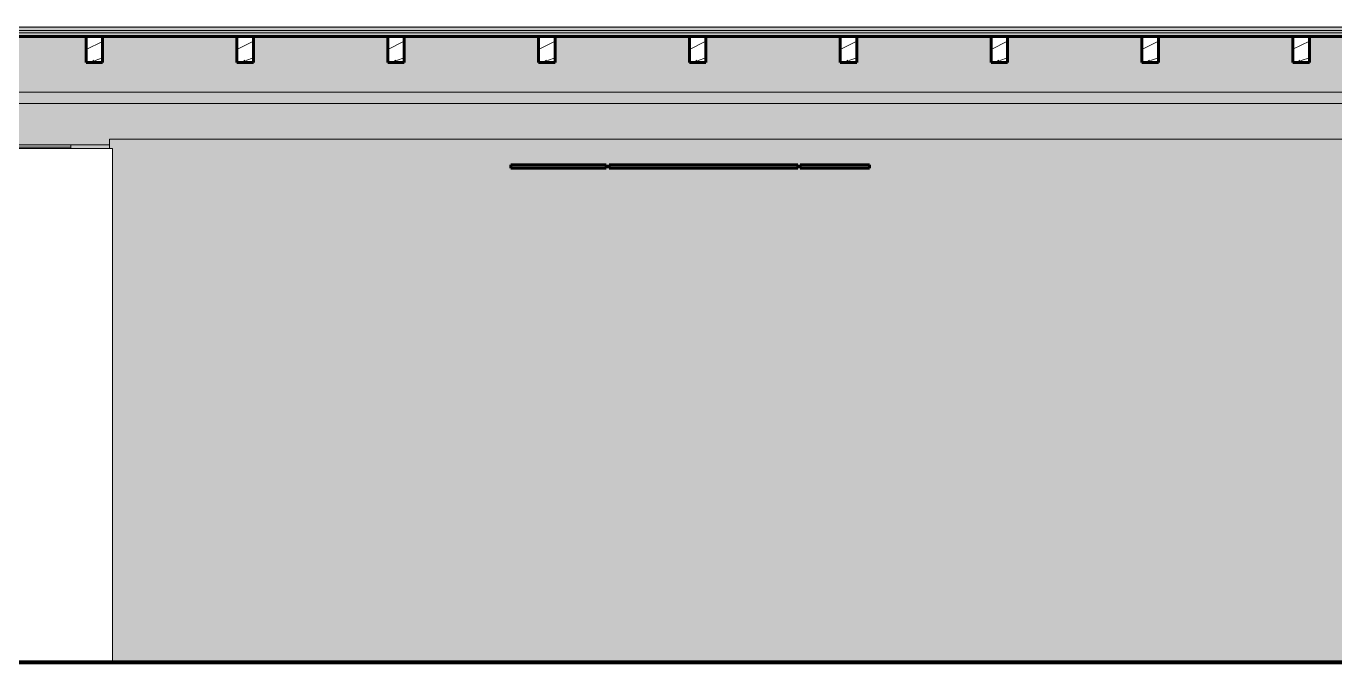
# Model space of a CAD drawing. Header units: inches. Extents: x -3510 to 2128, y -38 to 218.
# Drawn here: x 1108.1 to 1385.7, y 0 to 135.2 of the extents above; entities that cross this region are included whole.
import ezdxf

# ---------------------------------------------------------------- set-up
doc = ezdxf.new("R2010")
doc.units = ezdxf.units.IN
doc.header["$MEASUREMENT"] = 0
doc.linetypes.add('Grid Line 1_2_', pattern=[0.875, 0.5, -0.125, 0.125, -0.125])
for name, color, linetype, lineweight in [('0-2', 7, 'Continuous', 18), ('0-3', 50, 'Continuous', 9), ('0-4', 10, 'Continuous', 5), ('A-CLNG', 13, 'Continuous', 18), ('A-CLNG-5', 13, 'Continuous', 60), ('A-FLOR-1', 31, 'Continuous', 5), ('A-FLOR-2', 8, 'Continuous', 5), ('A-FLOR-3', 7, 'Continuous', 18), ('A-FLOR-4', 250, 'Continuous', 60), ('A-FLOR-LEVL-1', 51, 'Grid Line 1_2_', 9), ('A-FLOR-MCUT-1', 7, 'Continuous', 18), ('A-FLOR-PATT-2', 253, 'Continuous', 9), ('A-FLOR-PATT-3', 50, 'Continuous', 9), ('A-WALL-1', 8, 'Continuous', 5), ('A-WALL-2', 7, 'Continuous', 18), ('A-WALL-3', 90, 'Continuous', 18), ('I-WALL', 2, 'Continuous', 18), ('P-PIPE', 3, 'Continuous', 9), ('P-PIPE-1', 3, 'Continuous', 5), ('S-BEAM', 12, 'Continuous', 9), ('S-BEAM-1', 250, 'Continuous', 60)]:
    doc.layers.add(name, color=color, linetype=linetype, lineweight=lineweight)
pattern_1 = [(0, (0, 0), (7.68, 1.92), [0.634, -5.126, 0.634, -5.126, -30.72]), (0, (0, 0), (7.68, 1.92), [-11.52, 0.634, -10.886, 0.634, -5.126, -13.44]), (0, (0, 0), (7.68, 1.92), [-28.8, 0.634, -3.206, 0.634, -8.966]), (120, (2.88, 0.96), (-5.50276878, 5.6910751), [0.634, -5.126, 0.634, -5.126, -30.72]), (120, (2.88, 0.96), (-5.50276878, 5.6910751), [-11.52, 0.634, -10.886, 0.634, -5.126, -13.44]), (120, (2.88, 0.96), (-5.50276878, 5.6910751), [-28.8, 0.634, -3.206, 0.634, -8.966]), (240, (3.84, 4.8), (-2.17723122, -7.6110751), [0.634, -5.126, 0.634, -5.126, -30.72]), (240, (3.84, 4.8), (-2.17723122, -7.6110751), [-11.52, 0.634, -10.886, 0.634, -5.126, -13.44]), (240, (3.84, 4.8), (-2.17723122, -7.6110751), [-28.8, 0.634, -3.206, 0.634, -8.966])]
pattern_2 = [(0, (0, 0), (0, 2.399), []), (315, (0, 0), (2.3985062, 0), [3.393, -3.393]), (45, (0, 0), (2.3985062, 0), [3.393, -3.393])]
pattern_3 = [(216.87, (3.199, 7.997), (23.98977143, 15.99364286), [3.998, -35.986]), (206.565, (7.997, 5.598), (-7.9970807, -7.9966192), [8.941, -8.941]), (198.435, (7.997, 1.599), (-15.9938446, -7.99709826), [5.058, -20.23])]

# ---------------------------------------------------------------- blocks, each defined once
blk = doc.blocks.new('Basic Wall _ COMPOSITE SIDING_DECKING - COURTYARD - ___-3213068-INTERIOR ELEVATION - CORRIDOR _103_N_ _ LOBBY _106_ - SOUTH WALL')
at = {"layer": 'A-WALL-3'}
h = blk.add_hatch(color=256, dxfattribs=at)
h.paths.add_polyline_path([(-10841.52, 109.55), (-10822.74, 109.55), (-10822.74, 110), (-10842.51, 110), (-10842.51, 109.55)], flags=0)
h.paths.add_polyline_path([(-11275.83, 109.55), (-11256.26, 109.55), (-11256.26, 110), (-11276.04, 110), (-11276.04, 109.55)], flags=0)
h = blk.add_hatch(color=256, dxfattribs=at)
h.paths.add_polyline_path([(-10824.42, 109.25), (-10822.74, 109.25), (-10822.74, 109.55), (-10842.51, 109.55), (-10842.51, 109.25), (-10832.18, 109.25)], flags=0)
h.paths.add_polyline_path([(-11276.04, 109.25), (-11256.26, 109.26), (-11256.26, 109.55), (-11276.04, 109.55)], flags=0)
at = {"layer": 'A-WALL-2'}
for p, q in [((-11276.04, 109.55), (-11276.04, 110)), ((-11276.04, 109.25), (-11276.04, 109.55)), ((-11276.04, 109.55), (-11256.26, 109.55)), ((-10842.51, 109.55), (-10822.74, 109.55)), ((-10822.74, 110), (-10822.74, 109.55)), ((-10822.74, 109.55), (-10822.74, 109.25))]:
    blk.add_line(p, q, dxfattribs=at)
blk = doc.blocks.new('CTR - 1st Phase - Shell_rvt-4-INTERIOR ELEVATION - CORRIDOR _103_N_ _ LOBBY _106_ - SOUTH WALL')
at = {"layer": 'A-FLOR-1'}
h = blk.add_hatch(color=256, dxfattribs=at)
h.paths.add_polyline_path([(-10842.51, 110), (-10814.49, 110), (-10814.49, 111.25), (-10450.91, 111.25), (-10450.91, 110), (-10450.69, 110), (-10450.69, 118.81), (-10842.51, 118.81), (-10842.51, 111.95)], flags=0)
h.paths.add_polyline_path([(-10536.41, 121.19), (-10450.69, 121.19), (-10450.69, 127.5), (-10454.54, 127.5), (-10454.54, 133), (-10464, 133), (-10464, 127.5), (-10467.5, 127.5), (-10467.5, 133), (-10496, 133), (-10496, 127.5), (-10499.5, 127.5), (-10499.5, 133), (-10528, 133), (-10528, 127.5), (-10531.5, 127.5), (-10531.5, 133), (-10560, 133), (-10560, 127.5), (-10563.5, 127.5), (-10563.5, 133), (-10592, 133), (-10592, 127.5), (-10595.5, 127.5), (-10595.5, 133), (-10624, 133), (-10624, 127.5), (-10627.5, 127.5), (-10627.5, 133), (-10656, 133), (-10656, 127.5), (-10659.5, 127.5), (-10659.5, 133), (-10688, 133), (-10688, 127.5), (-10691.5, 127.5), (-10691.5, 133), (-10720, 133), (-10720, 127.5), (-10723.5, 127.5), (-10723.5, 133), (-10752, 133), (-10752, 127.5), (-10755.5, 127.5), (-10755.5, 133), (-10784, 133), (-10784, 127.5), (-10787.5, 127.5), (-10787.5, 133), (-10816, 133), (-10816, 127.5), (-10819.5, 127.5), (-10819.5, 133), (-10842.51, 133), (-10842.51, 121.19), (-10554.9, 121.19)], flags=0)
at = {"layer": 'A-FLOR-2'}
blk.add_hatch(color=256, dxfattribs=at).paths.add_polyline_path([(-10832.18, 133.75), (-10351.56, 133.75), (-10351.56, 134.25), (-11534.63, 134.25), (-11534.63, 133.75), (-10841.43, 133.75)], flags=0)
at = {"layer": 'A-FLOR-PATT-2'}
h = blk.add_hatch(dxfattribs=at)
h.set_pattern_fill('FP_25', color=256, style=0, pattern_type=2)
h.set_pattern_definition(pattern_1)
h.paths.add_polyline_path([(-11534.63, 134.25), (-10351.56, 134.25), (-10351.56, 135), (-11534.63, 135)], flags=0)
h = blk.add_hatch(dxfattribs=at)
h.set_pattern_fill('FP_25', color=256, style=0, pattern_type=2)
h.set_pattern_definition(pattern_1)
h.paths.add_polyline_path([(-10970.82, -0.03), (-10351.56, -0.03), (-10351.56, 0), (-11534.63, 0), (-11534.63, -0.03), (-10975.45, -0.03)], flags=0)
at = {"layer": 'A-FLOR-PATT-3'}
h = blk.add_hatch(dxfattribs=at)
h.set_pattern_fill('FP_27', color=256, style=0, pattern_type=2)
h.set_pattern_definition(pattern_2)
h.paths.add_polyline_path([(-10370.05, 135), (-10351.56, 135), (-10351.56, 135.19), (-11534.63, 135.19), (-11534.63, 135), (-10380.66, 135)], flags=0)
h = blk.add_hatch(dxfattribs=at)
h.set_pattern_fill('FP_27', color=256, style=0, pattern_type=2)
h.set_pattern_definition(pattern_2)
h.paths.add_polyline_path([(-10832.18, 133), (-10351.56, 133), (-10351.56, 133.75), (-11534.63, 133.75), (-11534.63, 133), (-10841.43, 133)], flags=0)
h = blk.add_hatch(dxfattribs=at)
h.set_pattern_fill('FP_26', color=256, style=0, pattern_type=2)
h.set_pattern_definition([(135, (0, 0), (-2.12132034, -2.12132034), [])])
h.paths.add_polyline_path([(-10380.66, 0), (-10351.56, 0), (-10351.56, 0.37), (-11534.63, 0.37), (-11534.63, 0), (-10381.29, 0)], flags=0)
at = {"layer": 'A-WALL-1'}
blk.add_hatch(color=256, dxfattribs=at).paths.add_polyline_path([(-10814.49, 109.25), (-10814.49, 110), (-10822.74, 110), (-10822.74, 109.25)], flags=0)
at = {"layer": 'A-FLOR-3'}
blk.add_line((-10814.49, 110), (-10842.51, 110), dxfattribs=at)
at = {"layer": 'A-FLOR-4'}
for p, q in [((-11534.63, 133), (-10351.56, 133)), ((-10351.56, 0.37), (-11534.63, 0.37))]:
    blk.add_line(p, q, dxfattribs=at)
at = {"layer": 'A-FLOR-MCUT-1'}
for p, q in [((-10351.56, 135), (-11534.63, 135)), ((-10351.56, 134.25), (-11534.63, 134.25)), ((-10351.56, 133.75), (-11534.63, 133.75)), ((-10351.56, 0), (-11534.63, 0))]:
    blk.add_line(p, q, dxfattribs=at)
at = {"layer": 'A-WALL-2'}
for p, q in [((-10813.86, 109.25), (-10842.51, 109.25)), ((-10813.86, 0.37), (-10813.86, 109.25))]:
    blk.add_line(p, q, dxfattribs=at)
at = {"layer": '0-2'}
blk.add_blockref('Basic Wall _ COMPOSITE SIDING_DECKING - COURTYARD - ___-3213068-INTERIOR ELEVATION - CORRIDOR _103_N_ _ LOBBY _106_ - SOUTH WALL', (0, 0), dxfattribs=at)
blk = doc.blocks.new('LVL-Laminated Veneer Lumber - 4X6 S_ PINE - NO_ 1-V93-INTERIOR ELEVATION - CORRIDOR _103_N_ _ LOBBY _106_ - SOUTH WALL')
at = {"layer": 'S-BEAM'}
h = blk.add_hatch(dxfattribs=at)
h.set_pattern_fill('FP_14', color=256, style=0, pattern_type=2)
h.set_pattern_definition(pattern_3)
h.paths.add_polyline_path([(-10819.5, 127.5), (-10816, 127.5), (-10816, 133), (-10819.5, 133)], flags=0)
at = {"layer": 'S-BEAM-1'}
for p, q in [((-10816, 133), (-10819.5, 133)), ((-10819.5, 133), (-10819.5, 127.5)), ((-10816, 127.5), (-10816, 133)), ((-10819.5, 127.5), (-10816, 127.5))]:
    blk.add_line(p, q, dxfattribs=at)
blk = doc.blocks.new('LVL-Laminated Veneer Lumber - 4X6 S_ PINE - NO_ 1-1619288-INTERIOR ELEVATION - CORRIDOR _103_N_ _ LOBBY _106_ - SOUTH WALL')
at = {"layer": 'S-BEAM'}
h = blk.add_hatch(dxfattribs=at)
h.set_pattern_fill('FP_14', color=256, style=0, pattern_type=2)
h.set_pattern_definition(pattern_3)
h.paths.add_polyline_path([(-10787.5, 127.5), (-10784, 127.5), (-10784, 133), (-10787.5, 133)], flags=0)
at = {"layer": 'S-BEAM-1'}
for p, q in [((-10784, 133), (-10787.5, 133)), ((-10787.5, 133), (-10787.5, 127.5)), ((-10784, 127.5), (-10784, 133)), ((-10787.5, 127.5), (-10784, 127.5))]:
    blk.add_line(p, q, dxfattribs=at)
blk = doc.blocks.new('LVL-Laminated Veneer Lumber - 4X6 S_ PINE - NO_ 1-V94-INTERIOR ELEVATION - CORRIDOR _103_N_ _ LOBBY _106_ - SOUTH WALL')
at = {"layer": 'S-BEAM'}
h = blk.add_hatch(dxfattribs=at)
h.set_pattern_fill('FP_14', color=256, style=0, pattern_type=2)
h.set_pattern_definition(pattern_3)
h.paths.add_polyline_path([(-10755.5, 127.5), (-10752, 127.5), (-10752, 133), (-10755.5, 133)], flags=0)
at = {"layer": 'S-BEAM-1'}
for p, q in [((-10752, 133), (-10755.5, 133)), ((-10755.5, 133), (-10755.5, 127.5)), ((-10752, 127.5), (-10752, 133)), ((-10755.5, 127.5), (-10752, 127.5))]:
    blk.add_line(p, q, dxfattribs=at)
blk = doc.blocks.new('LVL-Laminated Veneer Lumber - 4X6 S_ PINE - NO_ 1-V95-INTERIOR ELEVATION - CORRIDOR _103_N_ _ LOBBY _106_ - SOUTH WALL')
at = {"layer": 'S-BEAM'}
h = blk.add_hatch(dxfattribs=at)
h.set_pattern_fill('FP_14', color=256, style=0, pattern_type=2)
h.set_pattern_definition(pattern_3)
h.paths.add_polyline_path([(-10720, 127.5), (-10720, 133), (-10723.5, 133), (-10723.5, 127.5), (-10721.27, 127.5)], flags=0)
at = {"layer": 'S-BEAM-1'}
for p, q in [((-10720, 133), (-10723.5, 133)), ((-10723.5, 133), (-10723.5, 127.5)), ((-10720, 127.5), (-10720, 133)), ((-10723.5, 127.5), (-10720, 127.5))]:
    blk.add_line(p, q, dxfattribs=at)
blk = doc.blocks.new('LVL-Laminated Veneer Lumber - 4X6 S_ PINE - NO_ 1-1619289-INTERIOR ELEVATION - CORRIDOR _103_N_ _ LOBBY _106_ - SOUTH WALL')
at = {"layer": 'S-BEAM'}
h = blk.add_hatch(dxfattribs=at)
h.set_pattern_fill('FP_14', color=256, style=0, pattern_type=2)
h.set_pattern_definition(pattern_3)
h.paths.add_polyline_path([(-10691.5, 127.5), (-10688, 127.5), (-10688, 133), (-10691.5, 133)], flags=0)
at = {"layer": 'S-BEAM-1'}
for p, q in [((-10688, 133), (-10691.5, 133)), ((-10691.5, 133), (-10691.5, 127.5)), ((-10688, 127.5), (-10688, 133)), ((-10691.5, 127.5), (-10688, 127.5))]:
    blk.add_line(p, q, dxfattribs=at)
blk = doc.blocks.new('LVL-Laminated Veneer Lumber - 4X6 S_ PINE - NO_ 1-V96-INTERIOR ELEVATION - CORRIDOR _103_N_ _ LOBBY _106_ - SOUTH WALL')
at = {"layer": 'S-BEAM'}
h = blk.add_hatch(dxfattribs=at)
h.set_pattern_fill('FP_14', color=256, style=0, pattern_type=2)
h.set_pattern_definition(pattern_3)
h.paths.add_polyline_path([(-10659.5, 127.5), (-10656, 127.5), (-10656, 133), (-10659.5, 133)], flags=0)
at = {"layer": 'S-BEAM-1'}
for p, q in [((-10656, 133), (-10659.5, 133)), ((-10659.5, 133), (-10659.5, 127.5)), ((-10656, 127.5), (-10656, 133)), ((-10659.5, 127.5), (-10656, 127.5))]:
    blk.add_line(p, q, dxfattribs=at)
blk = doc.blocks.new('LVL-Laminated Veneer Lumber - 4X6 S_ PINE - NO_ 1-V97-INTERIOR ELEVATION - CORRIDOR _103_N_ _ LOBBY _106_ - SOUTH WALL')
at = {"layer": 'S-BEAM'}
h = blk.add_hatch(dxfattribs=at)
h.set_pattern_fill('FP_14', color=256, style=0, pattern_type=2)
h.set_pattern_definition(pattern_3)
h.paths.add_polyline_path([(-10624, 127.5), (-10624, 133), (-10627.5, 133), (-10627.5, 127.5)], flags=0)
at = {"layer": 'S-BEAM-1'}
for p, q in [((-10624, 133), (-10627.5, 133)), ((-10627.5, 133), (-10627.5, 127.5)), ((-10624, 127.5), (-10624, 133)), ((-10627.5, 127.5), (-10624, 127.5))]:
    blk.add_line(p, q, dxfattribs=at)
blk = doc.blocks.new('LVL-Laminated Veneer Lumber - 4X6 S_ PINE - NO_ 1-V98-INTERIOR ELEVATION - CORRIDOR _103_N_ _ LOBBY _106_ - SOUTH WALL')
at = {"layer": 'S-BEAM'}
h = blk.add_hatch(dxfattribs=at)
h.set_pattern_fill('FP_14', color=256, style=0, pattern_type=2)
h.set_pattern_definition(pattern_3)
h.paths.add_polyline_path([(-10592, 127.5), (-10592, 133), (-10595.5, 133), (-10595.5, 127.5)], flags=0)
at = {"layer": 'S-BEAM-1'}
for p, q in [((-10592, 133), (-10595.5, 133)), ((-10595.5, 133), (-10595.5, 127.5)), ((-10592, 127.5), (-10592, 133)), ((-10595.5, 127.5), (-10592, 127.5))]:
    blk.add_line(p, q, dxfattribs=at)
blk = doc.blocks.new('LVL-Laminated Veneer Lumber - 4X6 S_ PINE - NO_ 1-V99-INTERIOR ELEVATION - CORRIDOR _103_N_ _ LOBBY _106_ - SOUTH WALL')
at = {"layer": 'S-BEAM'}
h = blk.add_hatch(dxfattribs=at)
h.set_pattern_fill('FP_14', color=256, style=0, pattern_type=2)
h.set_pattern_definition(pattern_3)
h.paths.add_polyline_path([(-10560, 127.5), (-10560, 133), (-10563.5, 133), (-10563.5, 127.5)], flags=0)
at = {"layer": 'S-BEAM-1'}
for p, q in [((-10560, 133), (-10563.5, 133)), ((-10563.5, 133), (-10563.5, 127.5)), ((-10560, 127.5), (-10560, 133)), ((-10563.5, 127.5), (-10560, 127.5))]:
    blk.add_line(p, q, dxfattribs=at)
blk = doc.blocks.new('CTR - 1st Phase - Structure_rvt-4-INTERIOR ELEVATION - CORRIDOR _103_N_ _ LOBBY _106_ - SOUTH WALL')
at = {"layer": '0-3'}
for name in ['LVL-Laminated Veneer Lumber - 4X6 S_ PINE - NO_ 1-V93-INTERIOR ELEVATION - CORRIDOR _103_N_ _ LOBBY _106_ - SOUTH WALL', 'LVL-Laminated Veneer Lumber - 4X6 S_ PINE - NO_ 1-1619288-INTERIOR ELEVATION - CORRIDOR _103_N_ _ LOBBY _106_ - SOUTH WALL', 'LVL-Laminated Veneer Lumber - 4X6 S_ PINE - NO_ 1-V94-INTERIOR ELEVATION - CORRIDOR _103_N_ _ LOBBY _106_ - SOUTH WALL', 'LVL-Laminated Veneer Lumber - 4X6 S_ PINE - NO_ 1-V95-INTERIOR ELEVATION - CORRIDOR _103_N_ _ LOBBY _106_ - SOUTH WALL', 'LVL-Laminated Veneer Lumber - 4X6 S_ PINE - NO_ 1-1619289-INTERIOR ELEVATION - CORRIDOR _103_N_ _ LOBBY _106_ - SOUTH WALL', 'LVL-Laminated Veneer Lumber - 4X6 S_ PINE - NO_ 1-V96-INTERIOR ELEVATION - CORRIDOR _103_N_ _ LOBBY _106_ - SOUTH WALL', 'LVL-Laminated Veneer Lumber - 4X6 S_ PINE - NO_ 1-V97-INTERIOR ELEVATION - CORRIDOR _103_N_ _ LOBBY _106_ - SOUTH WALL', 'LVL-Laminated Veneer Lumber - 4X6 S_ PINE - NO_ 1-V98-INTERIOR ELEVATION - CORRIDOR _103_N_ _ LOBBY _106_ - SOUTH WALL', 'LVL-Laminated Veneer Lumber - 4X6 S_ PINE - NO_ 1-V99-INTERIOR ELEVATION - CORRIDOR _103_N_ _ LOBBY _106_ - SOUTH WALL']:
    blk.add_blockref(name, (0, 0), dxfattribs=at)

msp = doc.modelspace()

# ---------------------------------------------------------------- hatches: boundary and pattern name
at = {"layer": 'A-CLNG'}
h = msp.add_hatch(color=256, dxfattribs=at)
h.paths.add_polyline_path([(1287.04, 105.07), (1287.04, 105.82), (1272.29, 105.82), (1272.29, 105.07), (1274.5, 105.07)], flags=0)
h.paths.add_polyline_path([(1219.05, 105.07), (1231.13, 105.07), (1231.13, 105.82), (1210.91, 105.82), (1210.91, 105.07)], flags=0)
h.paths.add_polyline_path([(1231.79, 105.07), (1271.79, 105.07), (1271.79, 105.82), (1231.79, 105.82)], flags=0)
at = {"layer": 'I-WALL'}
h = msp.add_hatch(color=256, dxfattribs=at)
h.paths.add_polyline_path([(1126.45, 0.38), (1489.4, 0.38), (1489.4, 111.25), (1125.83, 111.25), (1125.83, 109.25), (1126.45, 109.25), (1126.45, 8.42)], flags=0)
h.paths.add_polyline_path([(1231.13, 105.07), (1210.91, 105.07), (1210.91, 105.82), (1231.13, 105.82)], flags=0)
h.paths.add_polyline_path([(1231.79, 105.07), (1231.79, 105.82), (1271.79, 105.82), (1271.79, 105.07), (1237.53, 105.07)], flags=0)
h.paths.add_polyline_path([(1272.29, 105.07), (1272.29, 105.82), (1287.04, 105.82), (1287.04, 105.07), (1274.5, 105.07)], flags=0)
at = {"layer": 'P-PIPE-1'}
for points in [[(1468.6, 120), (1535.73, 120), (1535.73, 121.19), (818.38, 121.17), (818.38, 120), (1459.36, 120)], [(1247.41, 118.81), (1535.73, 118.81), (1535.73, 120), (818.38, 120), (818.38, 118.81), (1237.53, 118.81)]]:
    msp.add_hatch(color=256, dxfattribs=at).paths.add_polyline_path(points, flags=0)

# ---------------------------------------------------------------- linework, layer by layer
at = {"layer": 'A-CLNG-5'}
for p, q in [((1231.13, 105.82), (1210.91, 105.82)), ((1210.91, 105.82), (1210.91, 105.07)), ((1231.13, 105.07), (1231.13, 105.82)), ((1271.79, 105.82), (1231.79, 105.82)), ((1231.79, 105.82), (1231.79, 105.07)), ((1271.79, 105.07), (1271.79, 105.82)), ((1287.04, 105.82), (1272.29, 105.82)), ((1272.29, 105.82), (1272.29, 105.07)), ((1287.04, 105.07), (1287.04, 105.82)), ((1210.91, 105.07), (1231.13, 105.07)), ((1231.79, 105.07), (1271.79, 105.07)), ((1272.29, 105.07), (1287.04, 105.07))]:
    msp.add_line(p, q, dxfattribs=at)
at = {"layer": 'A-FLOR-LEVL-1'}
msp.add_line((357.33, 0), (1637.1, 0), dxfattribs=at)
at = {"layer": 'I-WALL'}
for p, q in [((1489.4, 111.25), (1125.83, 111.25)), ((1125.83, 111.25), (1125.83, 109.25))]:
    msp.add_line(p, q, dxfattribs=at)
at = {"layer": 'P-PIPE'}
for p, q in [((1535.73, 121.19), (818.38, 121.19)), ((818.38, 118.81), (1535.73, 118.81))]:
    msp.add_line(p, q, dxfattribs=at)

# ---------------------------------------------------------------- block references
at = {"layer": '0-4'}
for name in ['CTR - 1st Phase - Shell_rvt-4-INTERIOR ELEVATION - CORRIDOR _103_N_ _ LOBBY _106_ - SOUTH WALL', 'CTR - 1st Phase - Structure_rvt-4-INTERIOR ELEVATION - CORRIDOR _103_N_ _ LOBBY _106_ - SOUTH WALL']:
    msp.add_blockref(name, (11940.32, 0), dxfattribs=at)

doc.saveas('drawing.dxf')
